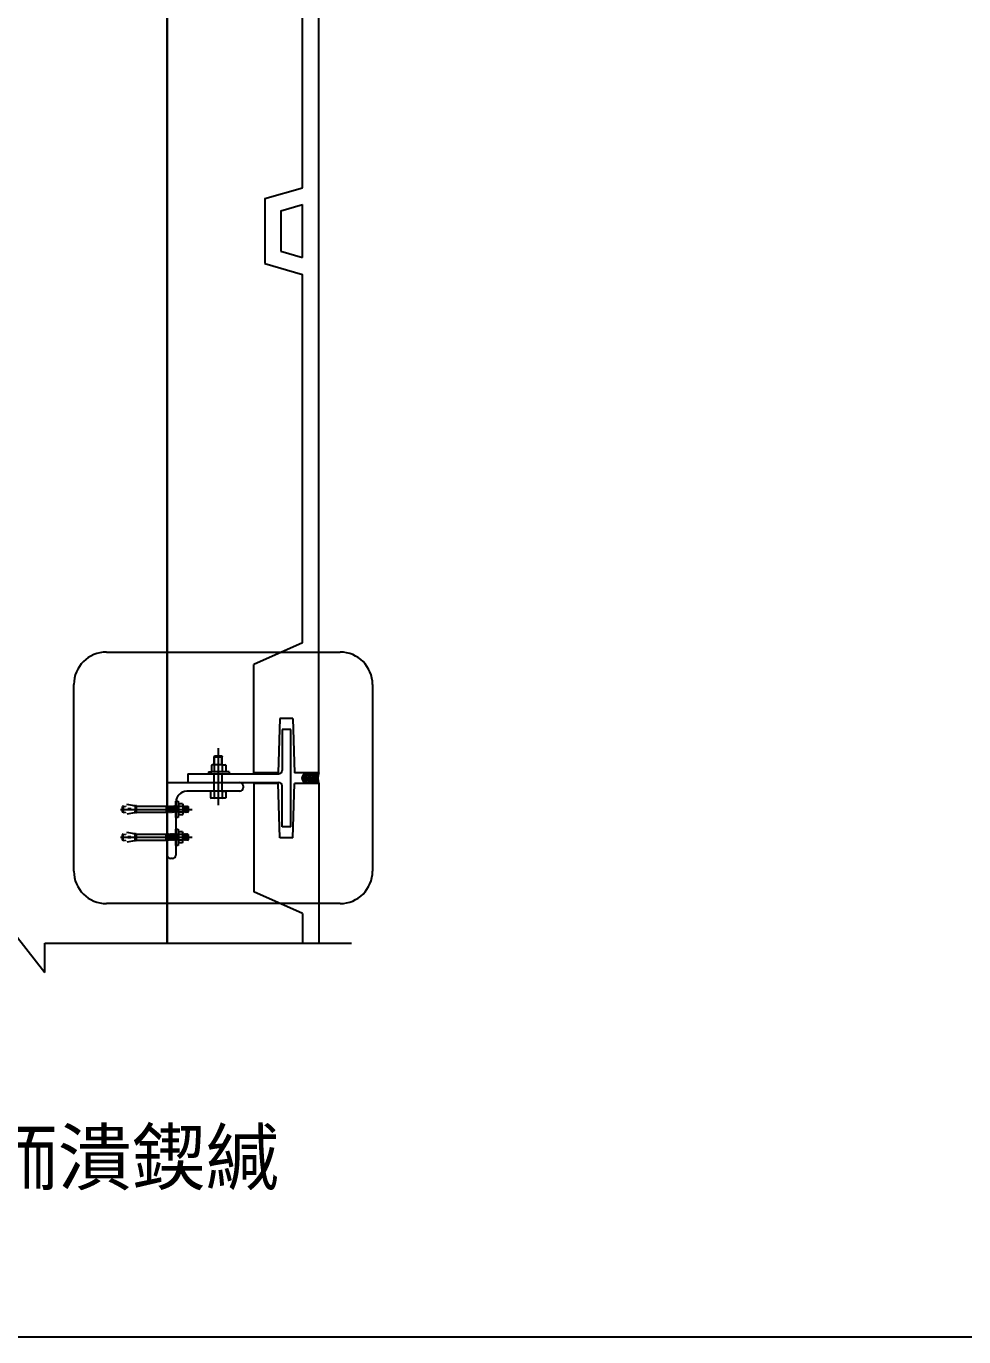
# Model space of a CAD drawing. Header units: metres. Extents: x -538 to 2883, y 358 to 2777.
# Drawn here: x 307 to 1172, y 358 to 1568 of the extents above; entities that cross this region are included whole.
import ezdxf

# ---------------------------------------------------------------- set-up
doc = ezdxf.new("R2010")
doc.units = ezdxf.units.M
for name, color, linetype in [('CEN', 1, 'Continuous'), ('GRC', 3, 'Continuous'), ('SCREW', 233, 'Continuous'), ('STEEL', 2, 'Continuous'), ('鍥惧眰2', 3, 'Continuous'), ('鍥惧眰3', 4, 'Continuous'), ('鍥惧眰4', 8, 'Continuous')]:
    doc.layers.add(name, color=color, linetype=linetype)

# ---------------------------------------------------------------- blocks, each defined once
blk = doc.blocks.new('3213412rewr')
at = {"layer": 'CEN'}
blk.add_line((0, -134.7), (0, 39.62), dxfattribs=at)
at = {"layer": 'SCREW'}
for p, q in [((-13.35, 16.3), (-11.56, 17.33)), ((-13.35, 16.3), (-13.35, 7.33)), ((-13.35, 7.33), (13.35, 7.33)), ((-11.56, 17.33), (11.56, 17.33)), ((-8, 29.06), (-6.4, 30.66)), ((-8, 29.06), (0, 29.07)), ((-8, 29.06), (-6.52, 28.2)), ((-6.52, 27.79), (-8, 26.93)), ((-8, 26.93), (-8, 26.65)), ((-8, 26.65), (-6.52, 25.8)), ((-6.52, 25.39), (-8, 24.53)), ((-8, 24.53), (-8, 24.25)), ((-8, 24.25), (-6.52, 23.4)), ((-6.52, 22.99), (-8, 22.13)), ((-8, 22.13), (-8, 21.85)), ((-8, 21.85), (-6.52, 21)), ((-6.52, 20.59), (-8, 19.73)), ((-8, 19.73), (-8, 19.45)), ((-8, 19.45), (-6.52, 18.6)), ((-6.52, 18.19), (-8, 17.33)), ((-6.52, 4.19), (-8, 3.34)), ((-8, 3.34), (-8, 3.06)), ((-8, 3.06), (-6.52, 2.21)), ((-6.52, 1.79), (-8, 0.94)), ((-8, 0.94), (-8, 0.66)), ((-8, 0.66), (-6.52, -0.19)), ((-7.77, 5.33), (-6.52, 4.61)), ((-6.94, 16.3), (-6.94, 7.33)), ((-6.4, 30.66), (6.4, 30.66)), ((-6.4, 27.99), (6.4, 29.19)), ((-6.4, 25.59), (6.4, 26.79)), ((-6.4, 23.19), (6.4, 24.39)), ((-6.4, 20.79), (6.4, 21.99)), ((-6.4, 18.39), (6.4, 19.59)), ((-6.4, 4.4), (3.54, 5.33)), ((-6.4, 2), (6.4, 3.2)), ((-6.4, -0.4), (6.4, 0.8)), ((-4.8, 27.03), (4.8, 27.75)), ((-4.8, 24.63), (4.8, 25.35)), ((-4.8, 22.23), (4.8, 22.95)), ((-4.8, 19.83), (4.8, 20.55)), ((-4.8, 17.43), (4.8, 18.15)), ((-4.8, 3.44), (4.8, 4.16)), ((-4.8, 1.04), (4.8, 1.76)), ((7.24, 29.82), (6.4, 30.66)), ((7.24, 29.82), (6.52, 29.4)), ((6.52, 28.99), (8, 28.13)), ((8, 27.85), (6.52, 27)), ((6.52, 26.59), (8, 25.73)), ((8, 25.45), (6.52, 24.6)), ((6.52, 24.19), (8, 23.33)), ((8, 23.05), (6.52, 22.2)), ((6.52, 21.79), (8, 20.93)), ((8, 20.65), (6.52, 19.8)), ((6.52, 19.39), (8, 18.53)), ((8, 18.25), (6.52, 17.4)), ((8, 4.26), (6.52, 3.41)), ((6.52, 2.99), (8, 2.14)), ((8, 1.86), (6.52, 1.01)), ((6.52, 0.59), (8, -0.26)), ((6.62, 5.33), (8, 4.54)), ((6.94, 16.3), (6.94, 7.33)), ((8, 28.13), (8, 27.85)), ((8, 25.73), (8, 25.45)), ((8, 23.33), (8, 23.05)), ((8, 20.93), (8, 20.65)), ((8, 18.53), (8, 18.25)), ((8, 4.54), (8, 4.26)), ((8, 2.14), (8, 1.86)), ((13.35, 16.3), (11.56, 17.33)), ((13.35, 16.3), (13.35, 7.33)), ((-6.52, -0.61), (-8, -1.46)), ((-8, -1.46), (-8, -1.74)), ((-8, -1.74), (-6.52, -2.59)), ((-6.52, -3.01), (-8, -3.86)), ((-8, -3.86), (-8, -4.14)), ((-8, -4.14), (-6.52, -4.99)), ((-6.52, -5.41), (-8, -6.26)), ((-8, -6.26), (-8, -6.54)), ((-8, -6.54), (-6.52, -7.39)), ((-6.52, -7.81), (-8, -8.66)), ((-8, -8.66), (-8, -8.94)), ((-8, -8.94), (-6.52, -9.79)), ((-6.52, -10.21), (-8, -11.06)), ((-8, -11.06), (-8, -11.34)), ((-8, -11.34), (-6.52, -12.19)), ((-6.52, -12.61), (-8, -13.46)), ((-8, -13.46), (-8, -13.74)), ((-8, -13.74), (-6.52, -14.59)), ((-6.52, -15.01), (-8, -15.86)), ((-8, -15.86), (-8, -16.14)), ((-8, -16.14), (-6.52, -16.99)), ((-6.52, -17.41), (-8, -18.26)), ((-8, -18.26), (-8, -18.54)), ((-8, -18.54), (-6.52, -19.39)), ((-6.52, -19.81), (-8, -20.66)), ((-8, -20.66), (-8, -20.94)), ((-8, -20.94), (-6.52, -21.79)), ((-6.52, -22.21), (-8, -23.06)), ((-8, -23.06), (8, -23.06)), ((-8, -23.06), (-8, -23.34)), ((-8, -23.34), (-8, -95.48)), ((-6.4, -2.8), (6.4, -1.6)), ((-6.4, -5.2), (6.4, -4)), ((-6.4, -7.6), (6.4, -6.4)), ((-6.4, -10), (6.4, -8.8)), ((-6.4, -12.4), (6.4, -11.2)), ((-6.4, -14.8), (6.4, -13.6)), ((-6.4, -17.2), (6.4, -16)), ((-6.4, -19.6), (6.4, -18.4)), ((-6.4, -22), (6.4, -20.8)), ((-6.15, -23.06), (8, -22)), ((-4.8, -1.36), (4.8, -0.64)), ((-4.8, -3.76), (4.8, -3.04)), ((-4.8, -6.16), (4.8, -5.44)), ((-4.8, -8.56), (4.8, -7.84)), ((-4.8, -10.96), (4.8, -10.24)), ((-4.8, -13.36), (4.8, -12.64)), ((-4.8, -15.76), (4.8, -15.04)), ((-4.8, -18.16), (4.8, -17.44)), ((-4.8, -20.56), (4.8, -19.84)), ((8, -0.54), (6.52, -1.39)), ((6.52, -1.81), (8, -2.66)), ((8, -2.94), (6.52, -3.79)), ((6.52, -4.21), (8, -5.06)), ((8, -5.34), (6.52, -6.19)), ((6.52, -6.61), (8, -7.46)), ((8, -7.74), (6.52, -8.59)), ((6.52, -9.01), (8, -9.86)), ((8, -10.14), (6.52, -10.99)), ((6.52, -11.41), (8, -12.26)), ((8, -12.54), (6.52, -13.39)), ((6.52, -13.81), (8, -14.66)), ((8, -14.94), (6.52, -15.79)), ((6.52, -16.21), (8, -17.06)), ((8, -17.34), (6.52, -18.19)), ((6.52, -18.61), (8, -19.46)), ((8, -19.74), (6.52, -20.59)), ((6.52, -21.01), (8, -21.86)), ((8, -0.26), (8, -0.54)), ((8, -2.66), (8, -2.94)), ((8, -5.06), (8, -5.34)), ((8, -7.46), (8, -7.74)), ((8, -9.86), (8, -10.14)), ((8, -12.26), (8, -12.54)), ((8, -14.66), (8, -14.94)), ((8, -17.06), (8, -17.34)), ((8, -19.46), (8, -19.74)), ((8, -21.86), (8, -22.14)), ((8, -22), (8, -23.06)), ((8, -95.48), (8, -23.06)), ((-8, -95.48), (8, -95.48)), ((-8.6, -100.66), (-11.73, -118.85)), ((-8.64, -96.12), (-8.64, -97.89)), ((-8, -98.53), (-8.6, -100.66)), ((-6.61, -100.66), (-8.6, -100.66)), ((-8.59, -122.64), (-7.11, -122.64)), ((-8, -98.53), (8, -98.53)), ((-8, -127.54), (-7.14, -122.64)), ((-6.37, -98.53), (-6.61, -100.66)), ((-1.12, -108.91), (-1.12, -116.64)), ((0.48, -108.27), (-0.48, -108.27)), ((1.12, -108.91), (1.12, -116.64)), ((6.56, -98.53), (6.61, -100.66)), ((6.61, -100.66), (8.6, -100.66)), ((8.59, -122.64), (7.11, -122.64)), ((8, -127.54), (7.14, -122.64)), ((8, -98.53), (8.6, -100.66)), ((8.6, -100.66), (11.73, -118.85)), ((8.64, -96.12), (8.64, -97.89)), ((-8, -127.54), (8, -127.54)), ((-8, -127.54), (-7.01, -129.34)), ((-7.01, -129.34), (7.01, -129.34)), ((8, -127.54), (7.01, -129.34))]:
    blk.add_line(p, q, dxfattribs=at)
at = {"layer": 'STEEL'}
for p, q in [((-20, 5.33), (-20, 0)), ((20, 5.33), (-20, 5.33)), ((-20, 0), (20, 0)), ((20, 0), (20, 5.33))]:
    blk.add_line(p, q, dxfattribs=at)

msp = doc.modelspace()

# ---------------------------------------------------------------- hatches: boundary and pattern name
at = {"layer": '鍥惧眰4'}
h = msp.add_hatch(dxfattribs=at)
h.set_pattern_fill('HONEY', scale=0.37)
h.paths.add_polyline_path([(571.48, 873.51, 0.41), (566.48, 878.51, 0.41), (561.48, 873.51)])
h.paths.add_polyline_path([(561.48, 873.51, 0.41), (566.48, 868.51, 0.41), (571.48, 873.51)])
h = msp.add_hatch(dxfattribs=at)
h.set_pattern_fill('NET', scale=0.5)
h.paths.add_polyline_path([(566.48, 878.51, -0.41), (571.48, 873.51), (575.9, 873.51, -0.08), (576.74, 878.51)])
h.paths.add_polyline_path([(571.48, 873.51, -0.41), (566.48, 868.51), (576.74, 868.51, -0.08), (575.9, 873.51)])

# ---------------------------------------------------------------- linework, layer by layer
for p, q in [((436.74, 2535.77), (436.74, 721.26)), ((436.74, 721.26), (436.74, 2535.77)), ((550.74, 918.51), (542.74, 918.51)), ((542.74, 918.51), (542.74, 880.51)), ((550.74, 828.51), (550.74, 918.51)), ((455.74, 877.51), (539.74, 877.51)), ((455.74, 877.51), (455.74, 869.51)), ((479.93, 861.51), (479.93, 877.51)), ((487.62, 861.51), (487.62, 877.51)), ((436.74, 869.51), (503.74, 869.51)), ((436.74, 802.51), (436.74, 869.51)), ((503.74, 861.51), (454.74, 861.51)), ((455.74, 869.51), (539.74, 869.51)), ((506.74, 866.51), (506.74, 864.51)), ((542.74, 828.51), (542.74, 866.51)), ((444.74, 851.51), (444.74, 802.51)), ((550.74, 828.51), (542.74, 828.51)), ((441.74, 799.51), (439.74, 799.51)), ((271.89, 760.47), (323.63, 694.17)), ((323.63, 694.17), (323.63, 721.26)), ((323.63, 721.26), (606.88, 721.26)), ((323.63, 721.26), (436.74, 721.26))]:
    msp.add_line(p, q)
msp.add_lwpolyline([(-538.47, 357.97), (2882.97, 357.97), (2882.97, 2777.17), (-538.47, 2777.17)], close=True)
for centre, radius, start, end in [((539.74, 880.51), 3, 270, 0), ((454.74, 851.51), 10, 90, 180), ((503.74, 866.51), 3, 0, 90), ((503.74, 864.51), 3, 270, 0), ((539.74, 866.51), 3, 0, 90), ((439.74, 802.51), 3, 180, 270), ((441.74, 802.51), 3, 270, 360)]:
    msp.add_arc(centre, radius, start, end)
at = {"layer": 'GRC'}
for p, q in [((380.53, 989.9), (596.31, 989.9)), ((350.53, 787.81), (350.53, 959.9)), ((626.31, 959.9), (626.31, 787.81)), ((596.31, 757.81), (380.53, 757.81))]:
    msp.add_line(p, q, dxfattribs=at)
for centre, start, end in [((380.53, 959.9), 90, 180), ((596.31, 959.9), 0, 90), ((380.53, 787.81), 180, 270), ((596.31, 787.81), 270, 0)]:
    msp.add_arc(centre, 30, start, end, dxfattribs=at)
at = {"layer": '鍥惧眰2'}
for p, q in [((576.74, 878.51), (576.74, 2378.51)), ((561.74, 1418.51), (561.74, 1838.51)), ((526.74, 1408.51), (561.74, 1418.51)), ((526.74, 1408.51), (526.74, 1348.51)), ((541.74, 1397.2), (561.74, 1402.91)), ((541.74, 1397.2), (541.74, 1359.83)), ((561.74, 1354.11), (561.74, 1402.91)), ((541.74, 1359.83), (561.74, 1354.11)), ((526.74, 1348.51), (561.74, 1338.51)), ((561.74, 998.51), (561.74, 1338.51)), ((561.74, 998.51), (516.74, 978.51)), ((516.74, 878.51), (516.74, 978.51)), ((540.74, 928.51), (539.24, 878.51)), ((552.74, 928.51), (540.74, 928.51)), ((552.74, 928.51), (554.24, 878.51)), ((539.24, 878.51), (516.74, 878.51)), ((576.74, 878.51), (554.24, 878.51)), ((539.24, 868.51), (516.74, 868.51)), ((516.74, 868.51), (516.74, 768.51)), ((540.74, 818.51), (539.24, 868.51)), ((552.74, 818.51), (554.24, 868.51)), ((576.74, 868.51), (554.24, 868.51)), ((576.74, 868.51), (576.74, 721.26)), ((552.74, 818.51), (540.74, 818.51)), ((561.74, 748.51), (516.74, 768.51)), ((561.74, 748.51), (561.74, 721.26))]:
    msp.add_line(p, q, dxfattribs=at)
at = {"layer": '鍥惧眰3'}
for p, q in [((477.65, 885.51), (478.3, 885.92)), ((477.65, 885.51), (477.65, 879.84)), ((479.93, 885.92), (478.3, 885.92)), ((480.43, 894.13), (479.93, 893.17)), ((479.93, 893.17), (487.62, 893.17)), ((479.93, 885.92), (479.93, 893.17)), ((487.62, 885.92), (479.93, 885.92)), ((480.43, 894.13), (487.12, 894.13)), ((487.12, 894.13), (487.62, 893.17)), ((487.62, 885.92), (487.62, 893.17)), ((487.62, 885.92), (490.32, 885.92)), ((490.98, 885.51), (490.32, 885.92)), ((490.98, 885.51), (490.98, 879.84)), ((474.76, 879.44), (474.76, 877.51)), ((474.76, 879.44), (477.65, 879.44)), ((477.65, 879.84), (478.3, 879.44)), ((490.98, 879.44), (477.65, 879.44)), ((490.98, 879.84), (490.32, 879.44)), ((493.87, 879.44), (490.98, 879.44)), ((493.87, 879.44), (493.87, 877.51)), ((476.57, 861.11), (477.23, 861.51)), ((476.57, 861.11), (476.57, 855.44)), ((479.93, 861.51), (477.23, 861.51)), ((487.62, 861.51), (479.93, 861.51)), ((487.62, 861.51), (490.32, 861.51)), ((490.98, 861.11), (490.32, 861.51)), ((490.98, 861.11), (490.98, 855.44)), ((476.57, 855.44), (477.23, 855.03)), ((490.32, 855.03), (477.23, 855.03)), ((490.98, 855.44), (490.32, 855.03))]:
    msp.add_line(p, q, dxfattribs=at)
msp.add_circle((566.48, 873.51), 5, dxfattribs=at)
msp.add_arc((591.1, 873.51), 15.2, 160.79, 199.21, dxfattribs=at)
at = {"layer": '鍥惧眰4'}
for p, q in [((483.78, 901.33), (483.78, 848.6)), ((479.93, 885.51), (479.27, 885.92)), ((479.93, 885.51), (480.58, 885.92)), ((479.93, 885.51), (479.93, 879.84)), ((480.41, 885.92), (480.41, 893.17)), ((487.62, 885.51), (486.97, 885.92)), ((487.14, 885.92), (487.14, 893.17)), ((487.62, 885.51), (488.28, 885.92)), ((487.62, 885.51), (487.62, 879.84)), ((479.93, 879.84), (479.27, 879.44)), ((479.93, 879.84), (480.58, 879.44)), ((487.62, 879.84), (486.97, 879.44)), ((487.62, 879.84), (488.28, 879.44)), ((479.93, 861.11), (479.27, 861.51)), ((479.93, 861.11), (480.58, 861.51)), ((479.93, 861.11), (479.93, 855.44)), ((487.62, 861.11), (486.97, 861.51)), ((487.62, 861.11), (488.28, 861.51)), ((487.62, 861.11), (487.62, 855.44)), ((479.93, 855.44), (479.27, 855.03)), ((479.93, 855.44), (480.58, 855.03)), ((487.62, 855.44), (486.97, 855.03)), ((487.62, 855.44), (488.28, 855.03))]:
    msp.add_line(p, q, dxfattribs=at)

# ---------------------------------------------------------------- block references
at = {"layer": 'STEEL', "xscale": -0.38, "yscale": 0.38, "zscale": 0.38, "rotation": 270}
for p in [(444.74, 844.77), (444.67, 818.95)]:
    msp.add_blockref('3213412rewr', p, dxfattribs=at)

# ---------------------------------------------------------------- texts
at = {"insert": (199.19, 548.7), "char_height": 50, "attachment_point": 1}
msp.add_mtext('{\\fFangSong_GB2312|b0|i0|c134|p49;鍓栭潰鍥緘', dxfattribs=at)

doc.saveas('drawing.dxf')
